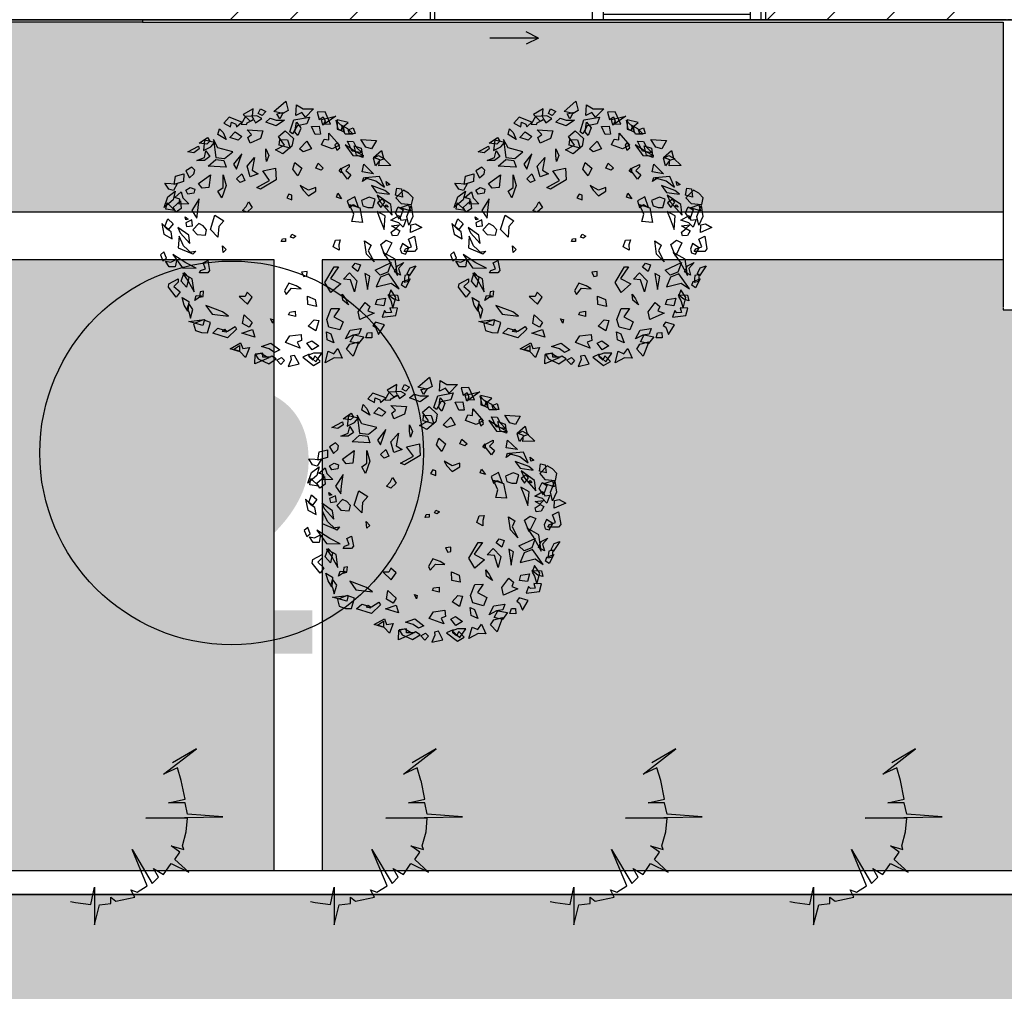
# Model space of a CAD drawing. Header units: millimetres. Extents: x 5357 to 201988, y -16345 to 109895.
# Drawn here: x 61741 to 65848, y 20485 to 24537 of the extents above; entities that cross this region are included whole.
import ezdxf

# ---------------------------------------------------------------- set-up
doc = ezdxf.new("R2010")
doc.units = ezdxf.units.MM
doc.linetypes.add('Grid Line', pattern=[22.225, 12.7, -3.175, 3.175, -3.175])
for name, color, linetype, lineweight in [('A-CLNG-PATT', 13, 'Continuous', 9), ('A-DETL-GENF-5', 254, 'Continuous', 9), ('A-DETL-MEDM', 33, 'Continuous', 18), ('A-DETL-THIN', 151, 'Continuous', 9), ('A-GLAZ', 151, 'Continuous', 9), ('A-WALL', 113, 'Continuous', 9), ('A-WALL-4', 113, 'Continuous', 18), ('A-WALL-PATT-3', 111, 'Continuous', 9), ('G-ANNO-TEXT-1', 7, 'Continuous', 9), ('G-IMPT', 8, 'Continuous', 9), ('L-PLNT', 71, 'Continuous', 9), ('S-COLS-1', 253, 'Continuous', 5), ('S-COLS-5', 52, 'Continuous', 18), ('S-GRID-1', 1, 'Grid Line', 9)]:
    doc.layers.add(name, color=color, linetype=linetype, lineweight=lineweight)
doc.styles.add('Arial_B', font='arialbd_0.ttf', dxfattribs={"width": 0.95, "height": 1100})
pattern_1 = [(37.5, (0, 0), (-17.8824, 546.968), [7.376, -424.107, 7.376, -475.204, -461.289]), (37.5, (0, 0), (-17.8824, 546.968), [-914.063, 7.376, -453.913]), (7.5, (0, 0), (502.3874, 801.1234), [7.376, -225.398, 7.376, -381.526, -149.032]), (7.5, (0, 0), (502.3874, 801.1234), [-621.676, 7.376, -141.656]), (327.5, (-349.16, 0), (884.0133, 1.6066), [7.376, -134.559, 7.376, -503.591, -667.095]), (327.5, (-349.16, 0), (884.0133, 1.6066), [-652.902, 7.376, -659.719]), (317.5, (-349.16, 0), (853.35, 249.146), [7.376, -63.591, 7.376, -327.591, -383.225]), (317.5, (-349.16, 0), (853.35, 249.146), [-405.935, 7.376, -375.849])]

# ---------------------------------------------------------------- blocks, each defined once
blk = doc.blocks.new('1_FAMILY RVT - W01-WxH 1400x1400xmm-V1-TKCS_MB SÂN ĐƯỜNG NỘI BỘ')
at = {"layer": 'A-GLAZ'}
for p, q in [((248.4, 172.4), (299.2, 197.8)), ((248.4, 172.4), (299.2, 147)), ((248.4, 172.4), (451.6, 172.4)), ((700, 96.2), (-700, 96.2)), ((-700, 96.2), (-636.5, 96.2)), ((-700, 95.8), (-700, -103.8)), ((-681, 95.8), (-681, 7.3)), ((-636.5, 96.2), (-22.2, 96.2)), ((-636.5, 95.8), (-636.5, 51.7)), ((-22.2, 96.2), (22.2, 96.2)), ((-22.2, 7.3), (-22.2, 95.8)), ((22.2, 96.2), (680.9, 96.2)), ((22.2, 95.8), (22.2, 7.3)), ((680.9, 96.2), (700, 96.2)), ((680.9, 95.8), (680.9, 7.3)), ((700, -103.8), (700, 95.8)), ((-636.5, 51.7), (-681, 51.7)), ((-636.5, 74), (-22.2, 74)), ((22.2, 51.7), (-22.2, 51.7)), ((636.5, 51.7), (636.5, 7.3)), ((680.9, 51.7), (636.5, 51.7)), ((-700, 7.3), (-681, 7.3)), ((-681, 7.3), (-22.2, 7.3)), ((-22.2, 7.3), (22.2, 7.3)), ((22.2, 29.5), (636.5, 29.5)), ((22.2, 7.3), (636.5, 7.3)), ((636.5, 7.3), (700, 7.3)), ((-700, -103.8), (700, -103.8))]:
    blk.add_line(p, q, dxfattribs=at)
blk = doc.blocks.new('CAY MAI VAN PHUC - CAY DUC SOC_dwg-2256080-TKCS_MB SÂN ĐƯỜNG NỘI BỘ')
at = {"layer": 'G-IMPT', "flags": 128}
for points in [[(458.4, 173.8), (438.5, 240.3), (365.3, 207.1), (538.2, 340), (411.9, 266.9)], [(-126.1, -465.5), (-100.2, -470.7), (-19.9, -481.4), (-0.5, -390.9), (-0.5, -590.3), (26.2, -484), (86, -477.3), (86, -444.1), (112.6, -464), (212.4, -444.1), (192.4, -404.2), (225.7, -417.5), (278.9, -384.3), (199.1, -191.6), (305.5, -371), (338.7, -337.8), (312.1, -291.3), (365.3, -324.5), (405.2, -264.7), (498.3, -311.2), (425.2, -244.8), (451.8, -204.9), (405.2, -171.7), (471.7, -191.6), (465.1, -171.7), (485, -98.6), (491.7, -25.5), (272.2, -25.5), (677.9, -18.8), (491.7, -5.6), (478.4, 54.2), (391.9, 54.2), (478.4, 74.2), (458.8, 172.2)]]:
    blk.add_lwpolyline(points, dxfattribs=at)
blk = doc.blocks.new('CAY MAI VAN PHUC - CAY BONG TRANG-2256081-TKCS_MB SÂN ĐƯỜNG NỘI BỘ')
at = {"xscale": 0.7894736842105263, "yscale": 0.7894736842105263, "zscale": 0.7894736842105263}
blk.add_blockref('CAY MAI VAN PHUC - CAY DUC SOC_dwg-2256080-TKCS_MB SÂN ĐƯỜNG NỘI BỘ', (0, 0), dxfattribs=at)
blk = doc.blocks.new('CAY BACH TRINH - CAY BACH TRINH_dwg-2249800-TKCS_MB SÂN ĐƯỜNG NỘI BỘ')
at = {"layer": 'G-IMPT', "flags": 128}
for points in [[(-357, 1653), (-250, 1541), (-201, 1603), (-123, 1566), (-133, 1703), (-220, 1653)], [(7, 1749), (-25, 1628), (43, 1591), (160, 1616)], [(-477, 1437), (-459, 1512), (-646, 1555)], [(-578, 1452), (-505, 1613), (-404, 1608), (-431, 1511), (-482, 1548), (-505, 1489), (-486, 1456)], [(-83, 1327), (-48, 1351), (-99, 1506), (-301, 1542), (-270, 1454), (-140, 1428)], [(121, 1587), (40, 1602), (86, 1521)], [(335, 1653), (267, 1616), (316, 1566), (365, 1591)], [(533, 1553), (590, 1452), (520, 1446), (509, 1467), (423, 1512), (399, 1468), (319, 1525), (383, 1562)], [(423, 1516), (443, 1553), (433, 1653), (560, 1578), (472, 1491)], [(579, 1478), (745, 1541), (813, 1466), (725, 1416), (716, 1478), (657, 1453), (647, 1416)], [(-870, 1320), (-769, 1323), (-719, 1438), (-798, 1395)], [(-715, 1368), (-728, 1408), (-805, 1472), (-663, 1508), (-663, 1385)], [(-648, 1504), (-672, 1392), (-758, 1347), (-746, 1419), (-706, 1444)], [(-428, 1425), (-446, 1319), (-376, 1318), (-327, 1420)], [(-133, 1478), (-191, 1403), (-152, 1303), (-113, 1353)], [(23, 1503), (131, 1428), (267, 1478), (209, 1528), (131, 1503)], [(-874, 1403), (-896, 1328), (-826, 1327), (-809, 1379)], [(-556, 1333), (-692, 1179), (-600, 1129), (-460, 1181), (-492, 1255), (-553, 1247)], [(14, 1366), (-94, 1266), (-74, 1166), (43, 1066), (140, 1116), (23, 1178), (101, 1291)], [(511, 1378), (306, 1366), (335, 1266), (472, 1203), (501, 1278), (452, 1316)], [(667, 1353), (579, 1291), (628, 1241), (735, 1278)], [(871, 1391), (823, 1341), (784, 1253), (891, 1316)], [(-1174, 1238), (-1112, 1130), (-1037, 1152), (-972, 1252)], [(-766, 1181), (-866, 1042), (-1009, 1038), (-900, 1094)], [(-996, 1019), (-915, 1047), (-883, 1171), (-978, 1137)], [(-989, 1076), (-860, 1099), (-799, 1231), (-876, 1225), (-913, 1152)], [(-697, 1145), (-671, 1210), (-634, 1180), (-660, 1114)], [(-269, 1228), (-328, 1128), (-220, 1091), (-172, 1128)], [(-50, 1140), (92, 1178), (86, 1252), (-14, 1249)], [(696, 1091), (891, 1141), (949, 1253), (920, 1016), (803, 1003)], [(1064, 1244), (1080, 1108), (985, 1158), (937, 1212)], [(1027, 1278), (998, 1228), (1037, 1191), (1135, 1203)], [(1144, 1166), (1135, 1128), (1203, 1078), (1281, 1091)], [(-1364, 914), (-1208, 910), (-1218, 988), (-1136, 1017), (-1240, 1107), (-1267, 1010)], [(-1164, 910), (-1135, 1007), (-1204, 1044), (-1282, 1000), (-1216, 980)], [(267, 1128), (228, 1041), (257, 966), (267, 1041)], [(647, 866), (579, 1066), (686, 928)], [(1047, 1103), (998, 1028), (1066, 978), (1164, 978), (1066, 1016)], [(-1010, 928), (-1137, 803), (-990, 828)], [(-840, 791), (-799, 735), (-718, 839), (-724, 876), (-821, 927), (-821, 894), (-775, 847)], [(-415, 941), (-483, 878), (-454, 853), (-386, 878)], [(-113, 953), (-201, 878), (-152, 778), (-84, 866)], [(413, 1016), (443, 853), (365, 803), (472, 766), (511, 903)], [(813, 978), (784, 891), (1018, 903), (920, 991)], [(-717, 878), (-717, 816), (-688, 841)], [(140, 878), (131, 728), (335, 603), (384, 628), (218, 716), (306, 841)], [(579, 803), (540, 716), (599, 691), (647, 741)], [(823, 791), (784, 653), (842, 491), (891, 578), (823, 628)], [(988, 791), (1008, 628), (1096, 616), (1144, 678)], [(1261, 753), (1203, 803), (1193, 853), (1232, 891), (1310, 841)], [(1339, 702), (1463, 665), (1444, 774), (1337, 802)], [(-1302, 703), (-1351, 666), (-1312, 653)], [(-1109, 650), (-1174, 560), (-1345, 537), (-1285, 585)], [(-1279, 631), (-1217, 768), (-1027, 752), (-1169, 714)], [(-993, 702), (-1009, 756), (-1064, 751)], [(-220, 591), (-289, 516), (-386, 578), (-386, 628), (-289, 591), (-181, 653)], [(1422, 673), (1471, 586), (1531, 604), (1583, 684)], [(-1595, 553), (-1527, 591), (-1429, 491), (-1497, 416), (-1634, 403), (-1653, 491)], [(-1424, 524), (-1440, 618), (-1501, 607), (-1513, 501)], [(-1380, 266), (-1361, 403), (-1185, 528), (-1224, 441)], [(-721, 477), (-654, 499), (-671, 550)], [(-74, 528), (-35, 541), (-6, 491), (-74, 466)], [(1310, 591), (1252, 628), (1193, 603), (1203, 553), (1281, 541)], [(1270, 413), (1394, 410), (1386, 473), (1452, 496), (1368, 568), (1347, 490)], [(1447, 578), (1476, 466), (1593, 366), (1544, 503)], [(-1597, 135), (-1570, 248), (-1626, 391), (-1648, 247)], [(-1619, 320), (-1482, 361), (-1595, 398)], [(-1328, 370), (-1279, 378), (-1302, 402)], [(-1283, 435), (-1251, 475), (-1188, 428), (-1232, 366)], [(-1065, 367), (-1127, 366), (-1158, 473), (-1082, 500), (-981, 458), (-1000, 389)], [(-855, 181), (-881, 279), (-825, 405), (-958, 362), (-994, 169)], [(-942, 366), (-893, 503), (-795, 453), (-825, 366), (-873, 403)], [(491, 441), (443, 366), (511, 303), (569, 328), (521, 378)], [(1135, 478), (1232, 328), (1164, 228), (1154, 328)], [(1378, 453), (1369, 353), (1437, 303), (1476, 366)], [(1553, 425), (1451, 325), (1568, 345)], [(-1363, 198), (-1471, 259), (-1494, 200), (-1562, 210), (-1523, 107), (-1467, 166)], [(-1478, 213), (-1422, 297), (-1459, 373), (-1523, 336)], [(-1274, 77), (-1290, 255), (-1183, 312), (-1221, 219)], [(813, 191), (881, 116), (891, -22), (988, 78), (930, 266)], [(-1619, 40), (-1622, 139), (-1683, 152), (-1767, 105)], [(-1478, 141), (-1429, 91), (-1371, 128)], [(1085, 125), (1140, 155), (1218, 75), (1163, 15), (1054, 5), (1038, 75)], [(1310, 166), (1300, 116), (1222, 128), (1232, 203)], [(1319, 245), (1280, 215), (1311, 205)], [(1476, 153), (1534, 78), (1583, 116), (1544, 216)], [(1624, 156), (1594, 16), (1487, -41), (1502, 50), (1551, 81)], [(-1482, 60), (-1448, -1), (-1384, -6), (-1369, 43), (-1433, 90)], [(-74, 16), (-123, -9), (-94, -34), (-55, -22)], [(1256, -105), (1272, 5), (1412, 105), (1381, 35)], [(-1595, -47), (-1673, -9), (-1702, -172), (-1673, -209), (-1536, -209), (-1556, -172), (-1634, -147)], [(-1515, -106), (-1486, -178), (-1501, -227), (-1553, -242), (-1599, -161)], [(-1291, -267), (-1232, -115), (-1304, -62), (-1376, -95)], [(-1145, -345), (-1046, -242), (-1021, -71), (-1105, -125), (-1069, -201)], [(-688, -191), (-610, -147), (-641, -60), (-704, -55), (-685, -122)], [(11, -79), (65, -80), (51, -44), (11, -37)], [(1398, -9), (1408, -159), (1232, -234), (1339, -134)], [(-1449, -521), (-1419, -309), (-1263, -222), (-1351, -346)], [(832, -134), (784, -184), (823, -222)], [(1477, -247), (1352, -421), (1173, -426), (1309, -356)], [(1179, -205), (1218, -245), (1264, -215)], [(1563, -293), (1595, -211), (1641, -250), (1609, -331)], [(-1489, -516), (-1411, -473), (-1448, -396), (-1534, -351), (-1465, -430)], [(-1224, -515), (-1157, -451), (-1369, -353), (-1324, -476)], [(-935, -470), (-860, -411), (-900, -361), (-966, -383)], [(1085, -355), (1023, -325), (999, -455), (1023, -485), (1132, -485), (1116, -455), (1054, -435)], [(1427, -309), (1447, -409), (1525, -409), (1573, -334), (1505, -346)], [(-1604, -526), (-1578, -497), (-1615, -421), (-1690, -396)], [(-1546, -521), (-1536, -609), (-1595, -596), (-1604, -509)], [(-1173, -669), (-1368, -622), (-1473, -694), (-1336, -498), (-1227, -542)], [(-1024, -493), (-1058, -702), (-1088, -530)], [(-888, -735), (-838, -578), (-745, -570), (-823, -487), (-921, -590)], [(-582, -741), (-504, -613), (-626, -407), (-681, -406), (-575, -561), (-711, -631)], [(-229, -532), (-269, -525), (-272, -467), (-200, -477)], [(1202, -735), (1225, -565), (1350, -495), (1280, -595)], [(1330, -484), (1271, -546), (1300, -671), (1369, -596)], [(-1553, -680), (-1504, -649), (-1521, -598), (-1613, -563)], [(-129, -656), (-34, -622), (23, -722), (0, -767), (-69, -688), (-193, -693)], [(1384, -736), (1435, -805), (1537, -675), (1529, -628), (1408, -565), (1408, -607), (1465, -665)], [(-1390, -946), (-1429, -809), (-1361, -709), (-1332, -796), (-1361, -846)], [(-811, -903), (-736, -844), (-727, -764), (-770, -826)], [(614, -795), (506, -893), (444, -803), (510, -740), (536, -796)], [(1124, -735), (1132, -805), (1085, -795), (1077, -725)], [(-1468, -852), (-1402, -831), (-1326, -772), (-1450, -777)], [(-1270, -915), (-1163, -901), (-1183, -834), (-1295, -817)], [(-1144, -1010), (-957, -1095), (-936, -993), (-1027, -873), (-1088, -926), (-1063, -982)], [(-393, -926), (-281, -901), (-277, -790), (-378, -835)], [(1193, -846), (1173, -780), (1104, -785)], [(1249, -1075), (1218, -965), (1272, -885), (1295, -955), (1272, -995)], [(1359, -809), (1271, -859), (1281, -984), (1330, -909)], [(-1251, -1066), (-1426, -1044), (-1452, -946), (-1351, -943), (-1371, -1002), (-1308, -1008), (-1282, -979)], [(-698, -1231), (-557, -1193), (-527, -1096), (-584, -953), (-693, -951), (-619, -1061), (-741, -1124)], [(-120, -1056), (-31, -1033), (-45, -997), (-117, -988)], [(1048, -911), (967, -1024), (753, -1052), (829, -993)], [(-1130, -1172), (-1165, -1196), (-1203, -1289), (-1280, -1164), (-1162, -1128)], [(-384, -1242), (-286, -1181), (-363, -1098), (-424, -1108)], [(176, -1143), (205, -1087), (168, -1096)], [(550, -1034), (443, -1134), (482, -1196), (569, -1146)], [(1103, -1266), (1025, -1267), (986, -1133), (1081, -1099), (1208, -1151), (1184, -1238)], [(1066, -1096), (1086, -1171), (1271, -1121)], [(-1117, -1335), (-1039, -1334), (-1059, -1267), (-1114, -1266)], [(-771, -1348), (-831, -1232), (-975, -1212), (-947, -1284), (-866, -1298)], [(-622, -1399), (-535, -1360), (-523, -1254), (-580, -1280)], [(411, -1324), (581, -1272), (441, -1226)], [(667, -1184), (647, -1221), (764, -1334), (959, -1271), (891, -1209), (764, -1246)], [(775, -1261), (835, -1251), (807, -1222)], [(-883, -1296), (-1010, -1321), (-942, -1409), (-834, -1384)], [(-872, -1573), (-787, -1482), (-829, -1416), (-944, -1384)], [(-336, -1491), (-270, -1405), (-332, -1372), (-423, -1439)], [(-180, -1469), (12, -1396), (-45, -1309), (-194, -1290), (-200, -1370), (-142, -1392)], [(323, -1445), (199, -1404), (83, -1492), (153, -1523), (221, -1476)], [(731, -1476), (595, -1400), (567, -1474), (481, -1461), (531, -1590), (600, -1516)], [(-505, -1659), (-547, -1509), (-620, -1542), (-671, -1472), (-727, -1598), (-626, -1595)], [(-386, -1646), (-464, -1534), (-357, -1534), (-289, -1559)], [(228, -1671), (131, -1609), (189, -1571), (209, -1584), (306, -1584), (306, -1534), (404, -1546), (365, -1609)], [(411, -1674), (406, -1550), (330, -1534), (226, -1592)], [(608, -1509), (686, -1484), (608, -1434)], [(-215, -1584), (-355, -1693), (-443, -1641), (-373, -1567), (-346, -1624), (-297, -1583), (-299, -1545)], [(-55, -1574), (-63, -1616), (-24, -1708), (-167, -1674), (-109, -1565)], [(69, -1680), (123, -1624), (62, -1590), (23, -1629)]]:
    blk.add_lwpolyline(points, close=True, dxfattribs=at)
blk = doc.blocks.new('CAY BACH TRINH - CAY BACH TRINH-2271498-TKCS_MB SÂN ĐƯỜNG NỘI BỘ')
at = {"extrusion": (0, 0, -1), "xscale": 0.3200000000000001, "yscale": 0.3200000000000001, "zscale": -0.3200000000000001, "rotation": 180}
blk.add_blockref('CAY BACH TRINH - CAY BACH TRINH_dwg-2249800-TKCS_MB SÂN ĐƯỜNG NỘI BỘ', (0, 0), dxfattribs=at)
blk = doc.blocks.new('CAY BACH TRINH - CAY BACH TRINH_dwg-V924-TKCS_MB SÂN ĐƯỜNG NỘI BỘ')
at = {"layer": 'G-IMPT'}
for p, q in [((423, 1516), (443, 1553)), ((-133, 1478), (-191, 1403))]:
    blk.add_line(p, q, dxfattribs=at)
at = {"layer": 'G-IMPT', "flags": 128}
for points in [[(-357, 1653), (-250, 1541), (-201, 1603), (-123, 1566), (-133, 1703), (-220, 1653)], [(7, 1749), (-25, 1628), (43, 1591), (160, 1616)], [(-477, 1437), (-459, 1512), (-646, 1555)], [(-578, 1452), (-505, 1613), (-404, 1608), (-431, 1511), (-482, 1548), (-505, 1489), (-486, 1456)], [(-83, 1327), (-48, 1351), (-99, 1506), (-301, 1542), (-270, 1454), (-140, 1428)], [(121, 1587), (40, 1602), (86, 1521)], [(335, 1653), (267, 1616), (316, 1566), (365, 1591)], [(579, 1478), (745, 1541), (813, 1466), (725, 1416), (716, 1478), (657, 1453), (647, 1416)], [(-870, 1320), (-769, 1323), (-719, 1438), (-798, 1395)], [(-715, 1368), (-728, 1408), (-805, 1472), (-663, 1508), (-663, 1385)], [(-648, 1504), (-672, 1392), (-758, 1347), (-746, 1419), (-706, 1444)], [(-428, 1425), (-446, 1319), (-376, 1318), (-327, 1420)], [(23, 1503), (131, 1428), (267, 1478), (209, 1528), (131, 1503)], [(-874, 1403), (-896, 1328), (-826, 1327), (-809, 1379)], [(-556, 1333), (-692, 1179), (-600, 1129), (-460, 1181), (-492, 1255), (-553, 1247)], [(14, 1366), (-94, 1266), (-74, 1166), (43, 1066), (140, 1116), (23, 1178), (101, 1291)], [(511, 1378), (306, 1366), (335, 1266), (472, 1203), (501, 1278), (452, 1316)], [(667, 1353), (579, 1291), (628, 1241), (735, 1278)], [(871, 1391), (823, 1341), (784, 1253), (891, 1316)], [(-1174, 1238), (-1112, 1130), (-1037, 1152), (-972, 1252)], [(-766, 1181), (-866, 1042), (-1009, 1038), (-900, 1094)], [(-996, 1019), (-915, 1047), (-883, 1171), (-978, 1137)], [(-697, 1145), (-671, 1210), (-634, 1180), (-660, 1114)], [(-269, 1228), (-328, 1128), (-220, 1091), (-172, 1128)], [(-50, 1140), (92, 1178), (86, 1252), (-14, 1249)], [(696, 1091), (891, 1141), (949, 1253), (920, 1016), (803, 1003)], [(1064, 1244), (1080, 1108), (985, 1158), (937, 1212)], [(1027, 1278), (998, 1228), (1037, 1191), (1135, 1203)], [(1144, 1166), (1135, 1128), (1203, 1078), (1281, 1091)], [(-1364, 914), (-1208, 910), (-1218, 988), (-1136, 1017), (-1240, 1107), (-1267, 1010)], [(-1164, 910), (-1135, 1007), (-1204, 1044), (-1282, 1000), (-1216, 980)], [(267, 1128), (228, 1041), (257, 966), (267, 1041)], [(647, 866), (579, 1066), (686, 928)], [(1047, 1103), (998, 1028), (1066, 978), (1164, 978), (1066, 1016)], [(-1010, 928), (-1137, 803), (-990, 828)], [(-840, 791), (-799, 735), (-718, 839), (-724, 876), (-821, 927), (-821, 894), (-775, 847)], [(-415, 941), (-483, 878), (-454, 853), (-386, 878)], [(-113, 953), (-201, 878), (-152, 778), (-84, 866)], [(413, 1016), (443, 853), (365, 803), (472, 766), (511, 903)], [(813, 978), (784, 891), (1018, 903), (920, 991)], [(-717, 878), (-717, 816), (-688, 841)], [(140, 878), (131, 728), (335, 603), (384, 628), (218, 716), (306, 841)], [(579, 803), (540, 716), (599, 691), (647, 741)], [(823, 791), (784, 653), (842, 491), (891, 578), (823, 628)], [(988, 791), (1008, 628), (1096, 616), (1144, 678)], [(1261, 753), (1203, 803), (1193, 853), (1232, 891), (1310, 841)], [(1339, 702), (1463, 665), (1444, 774), (1337, 802)], [(-1302, 703), (-1351, 666), (-1312, 653)], [(-1109, 650), (-1174, 560), (-1345, 537), (-1285, 585)], [(-1279, 631), (-1217, 768), (-1027, 752), (-1169, 714)], [(-993, 702), (-1009, 756), (-1064, 751)], [(-220, 591), (-289, 516), (-386, 578), (-386, 628), (-289, 591), (-181, 653)], [(1422, 673), (1471, 586), (1531, 604), (1583, 684)], [(-1595, 553), (-1527, 591), (-1429, 491), (-1497, 416), (-1634, 403), (-1653, 491)], [(-1424, 524), (-1440, 618), (-1501, 607), (-1513, 501)], [(-1380, 266), (-1361, 403), (-1185, 528), (-1224, 441)], [(-721, 477), (-654, 499), (-671, 550)], [(-74, 528), (-35, 541), (-6, 491), (-74, 466)], [(1310, 591), (1252, 628), (1193, 603), (1203, 553), (1281, 541)], [(1270, 413), (1394, 410), (1386, 473), (1452, 496), (1368, 568), (1347, 490)], [(1447, 578), (1476, 466), (1593, 366), (1544, 503)], [(-1597, 135), (-1570, 248), (-1626, 391), (-1648, 247)], [(-1619, 320), (-1482, 361), (-1595, 398)], [(-1328, 370), (-1279, 378), (-1302, 402)], [(-1283, 435), (-1251, 475), (-1188, 428), (-1232, 366)], [(-1065, 367), (-1127, 366), (-1158, 473), (-1082, 500), (-981, 458), (-1000, 389)], [(-855, 181), (-881, 279), (-825, 405), (-958, 362), (-994, 169)], [(-942, 366), (-893, 503), (-795, 453), (-825, 366), (-873, 403)], [(491, 441), (443, 366), (511, 303), (569, 328), (521, 378)], [(1135, 478), (1232, 328), (1164, 228), (1154, 328)], [(1378, 453), (1369, 353), (1437, 303), (1476, 366)], [(1553, 425), (1451, 325), (1568, 345)], [(-1363, 198), (-1471, 259), (-1494, 200), (-1562, 210), (-1523, 107), (-1467, 166)], [(-1478, 213), (-1422, 297), (-1459, 373), (-1523, 336)], [(-1274, 77), (-1290, 255), (-1183, 312), (-1221, 219)], [(813, 191), (881, 116), (891, -22), (988, 78), (930, 266)], [(-1619, 40), (-1622, 139), (-1683, 152), (-1767, 105)], [(-1478, 141), (-1429, 91), (-1371, 128)], [(1085, 125), (1140, 155), (1218, 75), (1163, 15), (1054, 5), (1038, 75)], [(1310, 166), (1300, 116), (1222, 128), (1232, 203)], [(1319, 245), (1280, 215), (1311, 205)], [(1476, 153), (1534, 78), (1583, 116), (1544, 216)], [(1624, 156), (1594, 16), (1487, -41), (1502, 50), (1551, 81)], [(-1482, 60), (-1448, -1), (-1384, -6), (-1369, 43), (-1433, 90)], [(-74, 16), (-123, -9), (-94, -34), (-55, -22)], [(1256, -105), (1272, 5), (1412, 105), (1381, 35)], [(-1595, -47), (-1673, -9), (-1702, -172), (-1673, -209), (-1536, -209), (-1556, -172), (-1634, -147)], [(-1515, -106), (-1486, -178), (-1501, -227), (-1553, -242), (-1599, -161)], [(-1291, -267), (-1232, -115), (-1304, -62), (-1376, -95)], [(-1145, -345), (-1046, -242), (-1021, -71), (-1105, -125), (-1069, -201)], [(-688, -191), (-610, -147), (-641, -60), (-704, -55), (-685, -122)], [(11, -79), (65, -80), (51, -44), (11, -37)], [(1398, -9), (1408, -159), (1232, -234), (1339, -134)], [(-1449, -521), (-1419, -309), (-1263, -222), (-1351, -346)], [(832, -134), (784, -184), (823, -222)], [(1477, -247), (1352, -421), (1173, -426), (1309, -356)], [(1179, -205), (1218, -245), (1264, -215)], [(1563, -293), (1595, -211), (1641, -250), (1609, -331)], [(-1489, -516), (-1411, -473), (-1448, -396), (-1534, -351), (-1465, -430)], [(-1224, -515), (-1157, -451), (-1369, -353), (-1324, -476)], [(-935, -470), (-860, -411), (-900, -361), (-966, -383)], [(1085, -355), (1023, -325), (999, -455), (1023, -485), (1132, -485), (1116, -455), (1054, -435)], [(1427, -309), (1447, -409), (1525, -409), (1573, -334), (1505, -346)], [(-1604, -526), (-1578, -497), (-1615, -421), (-1690, -396)], [(-1546, -521), (-1536, -609), (-1595, -596), (-1604, -509)], [(-1173, -669), (-1368, -622), (-1473, -694), (-1336, -498), (-1227, -542)], [(-1024, -493), (-1058, -702), (-1088, -530)], [(-888, -735), (-838, -578), (-745, -570), (-823, -487), (-921, -590)], [(-582, -741), (-504, -613), (-626, -407), (-681, -406), (-575, -561), (-711, -631)], [(-229, -532), (-269, -525), (-272, -467), (-200, -477)], [(1202, -735), (1225, -565), (1350, -495), (1280, -595)], [(1330, -484), (1271, -546), (1300, -671), (1369, -596)], [(-1553, -680), (-1504, -649), (-1521, -598), (-1613, -563)], [(-129, -656), (-34, -622), (23, -722), (0, -767), (-69, -688), (-193, -693)], [(1384, -736), (1435, -805), (1537, -675), (1529, -628), (1408, -565), (1408, -607), (1465, -665)], [(-1390, -946), (-1429, -809), (-1361, -709), (-1332, -796), (-1361, -846)], [(-811, -903), (-736, -844), (-727, -764), (-770, -826)], [(614, -795), (506, -893), (444, -803), (510, -740), (536, -796)], [(1124, -735), (1132, -805), (1085, -795), (1077, -725)], [(-1468, -852), (-1402, -831), (-1326, -772), (-1450, -777)], [(-1270, -915), (-1163, -901), (-1183, -834), (-1295, -817)], [(-1144, -1010), (-957, -1095), (-936, -993), (-1027, -873), (-1088, -926), (-1063, -982)], [(-393, -926), (-281, -901), (-277, -790), (-378, -835)], [(1193, -846), (1173, -780), (1104, -785)], [(1249, -1075), (1218, -965), (1272, -885), (1295, -955), (1272, -995)], [(1359, -809), (1271, -859), (1281, -984), (1330, -909)], [(-1251, -1066), (-1426, -1044), (-1452, -946), (-1351, -943), (-1371, -1002), (-1308, -1008), (-1282, -979)], [(-698, -1231), (-557, -1193), (-527, -1096), (-584, -953), (-693, -951), (-619, -1061), (-741, -1124)], [(-120, -1056), (-31, -1033), (-45, -997), (-117, -988)], [(1048, -911), (967, -1024), (753, -1052), (829, -993)], [(-1130, -1172), (-1165, -1196), (-1203, -1289), (-1280, -1164), (-1162, -1128)], [(-384, -1242), (-286, -1181), (-363, -1098), (-424, -1108)], [(176, -1143), (205, -1087), (168, -1096)], [(550, -1034), (443, -1134), (482, -1196), (569, -1146)], [(1103, -1266), (1025, -1267), (986, -1133), (1081, -1099), (1208, -1151), (1184, -1238)], [(1066, -1096), (1086, -1171), (1271, -1121)], [(-1117, -1335), (-1039, -1334), (-1059, -1267), (-1114, -1266)], [(-771, -1348), (-831, -1232), (-975, -1212), (-947, -1284), (-866, -1298)], [(-622, -1399), (-535, -1360), (-523, -1254), (-580, -1280)], [(411, -1324), (581, -1272), (441, -1226)], [(667, -1184), (647, -1221), (764, -1334), (959, -1271), (891, -1209), (764, -1246)], [(775, -1261), (835, -1251), (807, -1222)], [(-883, -1296), (-1010, -1321), (-942, -1409), (-834, -1384)], [(-872, -1573), (-787, -1482), (-829, -1416), (-944, -1384)], [(-336, -1491), (-270, -1405), (-332, -1372), (-423, -1439)], [(-180, -1469), (12, -1396), (-45, -1309), (-194, -1290), (-200, -1370), (-142, -1392)], [(323, -1445), (199, -1404), (83, -1492), (153, -1523), (221, -1476)], [(731, -1476), (595, -1400), (567, -1474), (481, -1461), (531, -1590), (600, -1516)], [(-505, -1659), (-547, -1509), (-620, -1542), (-671, -1472), (-727, -1598), (-626, -1595)], [(-386, -1646), (-464, -1534), (-357, -1534), (-289, -1559)], [(228, -1671), (131, -1609), (189, -1571), (209, -1584), (306, -1584), (306, -1534), (404, -1546), (365, -1609)], [(411, -1674), (406, -1550), (330, -1534), (226, -1592)], [(608, -1509), (686, -1484), (608, -1434)], [(-55, -1574), (-63, -1616), (-24, -1708), (-167, -1674), (-109, -1565)], [(69, -1680), (123, -1624), (62, -1590), (23, -1629)]]:
    blk.add_lwpolyline(points, close=True, dxfattribs=at)
for points in [[(533, 1553), (590, 1452), (520, 1446), (509, 1467), (423, 1512), (399, 1468), (319, 1525)], [(320, 1525), (383, 1562), (533, 1553)], [(442, 1556), (433, 1653), (560, 1578), (472, 1491), (423, 1516)], [(-188, 1396), (-152, 1303), (-113, 1353), (-133, 1478)], [(-989, 1076), (-860, 1099), (-799, 1231), (-876, 1225)], [(-878, 1221), (-913, 1152), (-989, 1076)], [(-215, -1584), (-355, -1693), (-443, -1641)], [(-440, -1639), (-373, -1567), (-346, -1624), (-297, -1583), (-299, -1545), (-215, -1584)]]:
    blk.add_lwpolyline(points, dxfattribs=at)
blk = doc.blocks.new('CAY BACH TRINH - CAY BACH TRINH-V925-TKCS_MB SÂN ĐƯỜNG NỘI BỘ')
at = {"extrusion": (0, 0, -1), "xscale": 0.3200000000000001, "yscale": 0.3200000000000001, "zscale": -0.3200000000000001, "rotation": 180}
blk.add_blockref('CAY BACH TRINH - CAY BACH TRINH_dwg-V924-TKCS_MB SÂN ĐƯỜNG NỘI BỘ', (0, 0), dxfattribs=at)

msp = doc.modelspace()

# ---------------------------------------------------------------- hatches: boundary and pattern name
at = {"layer": 'A-CLNG-PATT'}
h = msp.add_hatch(dxfattribs=at)
h.set_pattern_fill('FP_4', color=256, style=0, pattern_type=2)
h.set_pattern_definition(pattern_1)
h.paths.add_polyline_path([(48932.9, 20988.2), (50602.6, 20988.2), (50602.6, 23326.9), (49442.6, 23326.9), (49442.6, 24527.4), (45852.6, 24528.6), (45852.2, 24536.9), (44802.6, 24535.3), (44802.6, 24527.4), (44812.6, 24527.4), (44812.6, 20988.2), (47943.4, 20988.2)])
h.paths.add_polyline_path([(49652.6, 23437.4), (49652.6, 23535.3), (49652.6, 23535.3), (49652.6, 23437.4)])
h.paths.add_polyline_path([(49662.6, 23546.9), (50602.6, 23546.9), (50602.6, 23735.3), (52717.6, 23735.3), (52717.6, 24526.9), (52327.6, 24526.9), (52327.6, 24536.9), (49827.6, 24536.9), (49827.6, 24526.9), (49662.6, 24526.9), (49662.6, 23892.3)])
h.paths.add_polyline_path([(59973.9, 23735.3), (60917.6, 23735.3), (60917.6, 24526.9), (60527.6, 24526.9), (60527.6, 24536.9), (58027.6, 24536.9), (58027.6, 24526.9), (57862.6, 24526.9), (57862.6, 23735.3), (59826.8, 23735.3)])
h.paths.add_polyline_path([(68977.6, 23735.3), (68977.6, 23745.3), (68967.6, 23745.3), (68967.6, 24526.9), (68727.6, 24526.9), (68727.6, 24536.9), (66227.6, 24536.9), (66227.6, 24526.9), (66062.6, 24526.9), (66062.6, 23735.3), (68970.9, 23735.3)])
h.paths.add_polyline_path([(57642.6, 23735.3), (57642.6, 24526.9), (52952.6, 24526.9), (52952.6, 23735.3), (57405.9, 23735.3)])
h.paths.add_polyline_path([(63002.6, 23735.3), (65842.6, 23735.3), (65842.1, 24526.9), (61137.6, 24526.9), (61137.6, 23735.3), (62802.6, 23735.3)])
h.paths.add_polyline_path([(54052.2, 24536.9), (54052.5, 24537.4), (54052.2, 24537.4)])
h = msp.add_hatch(dxfattribs=at)
h.set_pattern_fill('FP_4', color=256, style=0, pattern_type=2)
h.set_pattern_definition(pattern_1)
h.paths.add_polyline_path([(73427.6, 20988.2), (77152.6, 20988.2), (77152.6, 21186.1), (73227.6, 21186.1), (73227.6, 20988.2)])
h.paths.add_polyline_path([(71452.6, 20988.2), (73127.6, 20988.2), (73127.6, 21186.1), (69177.6, 21186.1), (69177.6, 20988.2), (71352.6, 20988.2)])
h.paths.add_polyline_path([(63458.1, 20988.2), (68977.6, 20988.2), (68977.6, 23327.4), (65842.6, 23327.4), (65842.6, 23535.3), (63002.6, 23535.3), (63002.6, 20988.2)])
h.paths.add_polyline_path([(62802.6, 20988.2), (62802.6, 23535.3), (61152.6, 23535.3), (61152.6, 23335.3), (61137.6, 23335.3), (61137.6, 23327.4), (57652.6, 23327.4), (57652.6, 23337.4), (57642.6, 23339.9), (57642.6, 23535.3), (56902.6, 23535.3), (56902.6, 20988.2), (61262, 20988.2)])
h.paths.add_polyline_path([(50802.6, 20988.2), (56692.6, 20988.2), (56692.6, 23525.3), (56702.6, 23525.3), (56702.6, 23535.3), (52952.6, 23535.3), (52952.6, 23335.3), (52937.6, 23335.3), (52937.6, 23326.9), (50802.6, 23326.9), (50802.6, 21788.4)])
at = {"layer": 'A-DETL-GENF-5'}
h = msp.add_hatch(color=256, dxfattribs=at)
h.paths.add_polyline_path([(132236, 13236.9), (133801.5, 14802.4), (133801.5, 40386.3), (133808.2, 40474.6), (133827.9, 40561), (133860.2, 40643.9), (133904.8, 40721.5), (133956, 40787.2), (134018.7, 40847.3), (134092.5, 40899.5), (134160.4, 40935.1), (134241.9, 40964.1), (134330, 40981.2), (134432.3, 40986.3), (134801.5, 40986.3), (134801.5, 45986.3), (134601.6, 45986.3), (134601.5, 61486.3), (134401.5, 61486.3), (134313.2, 61493.1), (134226.8, 61512.7), (134143.9, 61545.1), (134066.3, 61589.7), (134000.6, 61640.8), (133944.1, 61698.6), (133893.1, 61768.6), (133852.7, 61845.2), (133823.7, 61926.8), (133806.6, 62014.8), (133801.5, 62086.3), (133801.5, 77711.3), (128195.8, 83316.9), (86052.6, 83316.9), (85953.7, 83323), (85845.1, 83344.4), (85752.8, 83374.4), (85658.2, 83419.1), (85576.4, 83470.6), (85501.2, 83531.3), (85433.6, 83600.5), (85374.7, 83677.1), (85325.2, 83760.2), (85284.4, 83853), (85256.2, 83945.7), (85239.1, 84041.7), (85232.6, 84118.2), (85152.6, 84118.2), (85152.6, 84418.2), (75352.6, 84418.2), (75352.6, 81418.2), (69152.6, 81418.5), (69152.6, 83336.9), (32729.3, 83336.9), (27103.5, 77711.1), (27101.8, 62062.3), (27096.8, 61998.1), (27077.1, 61911.7), (27044.7, 61828.8), (27000.2, 61751.1), (26945.4, 61681.8), (26886.3, 61625.3), (26812.5, 61573.2), (26744.6, 61537.5), (26663, 61508.6), (26575, 61491.5), (26488.1, 61486.3), (26303.5, 61486.3), (26303.5, 45986.3), (26103.5, 45986.3), (26103.5, 40986.3), (26503.5, 40986.3), (26588.9, 40980.2), (26672.5, 40962), (26752.7, 40932.1), (26836.7, 40884.5), (26908, 40828.2), (26964.5, 40769.2), (27016.7, 40695.3), (27049.3, 40635.6), (27082.4, 40540.8), (27097.9, 40464.6), (27103.5, 40364.8), (27103.5, 14802.6), (28669.1, 13236.9), (71452.6, 13236.9), (71452.6, 14388.2), (89452.6, 14388.2), (89452.6, 13236.9), (132227.7, 13236.9)])
h.paths.add_polyline_path([(100252.5, 47586.7), (100252.4, 47586.7), (100250, 47595.4)])
h.paths.add_polyline_path([(100252.5, 47586.7), (100252.5, 47586.7), (100250.1, 47595.4)])
h.paths.add_polyline_path([(44469.2, 17235.3), (32103.5, 17236.9), (31986.8, 17244), (31881, 17262), (31773.2, 17293.1), (31667.9, 17336.9), (31571.4, 17390.3), (31467.1, 17466.6), (31381.6, 17546.4), (31313.9, 17624.5), (31248.3, 17720.2), (31202.4, 17803.3), (31159.6, 17906.7), (31126, 18029.7), (31109.8, 18125), (31103.5, 18236.9), (31104.4, 40399.4), (31112.2, 40483.5), (31131.6, 40565.6), (31162.4, 40644.2), (31205.3, 40719.5), (31261.6, 40790.8), (31320.7, 40847.3), (31394.5, 40899.5), (31458.2, 40933.6), (31537.5, 40962.7), (31620.5, 40980.4), (31703.5, 40986.3), (32303.5, 40988), (32303.5, 61486.3), (31703.5, 61486.3), (31618.1, 61492.4), (31534.5, 61510.6), (31454.3, 61540.6), (31372.8, 61586.3), (31304, 61639.4), (31242.5, 61703.5), (31190.3, 61777.4), (31157.7, 61837.1), (31127.8, 61917.3), (31109.6, 62000.9), (31103.5, 62086.3), (31105.5, 74429.2), (31110.1, 74600.4), (31133.3, 74883.6), (31163.1, 75112.3), (31209.8, 75367.9), (31265.3, 75604.9), (31320.6, 75803.8), (31398.6, 76038.7), (31488.1, 76269.3), (31600.6, 76518.6), (31704.3, 76722.2), (31819.2, 76924.3), (31946.2, 77124.8), (32106, 77349.2), (32238.4, 77518.9), (32398.7, 77704.7), (32592.1, 77905.4), (32745.7, 78051.7), (32967.4, 78240), (33156.7, 78385.3), (33353.1, 78521.6), (33556.2, 78648.7), (33765.7, 78766.2), (33981, 78873.7), (34201.8, 78970.8), (34427.5, 79057.5), (34697, 79144.1), (34892, 79197.9), (35170.6, 79258.2), (35410.6, 79297.8), (35618.1, 79323.2), (35858.2, 79340.9), (36103.5, 79346.9), (60561.6, 79346.6), (60762.3, 79337.6), (60915.9, 79321.3), (61095.3, 79289.5), (61287.1, 79240.5), (61450.5, 79186.8), (61614.1, 79120.5), (61778.1, 79040.4), (61935.9, 78949.1), (62087, 78847), (62225.3, 78739.2), (62349.8, 78628.6), (62476.1, 78500), (62596.4, 78358.8), (62700.9, 78217.6), (62790.1, 78079.6), (62873.3, 77930.7), (62948.9, 77770.6), (63013.5, 77605.7), (63066.8, 77436.8), (63113.3, 77236.8), (63141.5, 77060.8), (63157.5, 76885.4), (63162.6, 76736.9), (63162.6, 75418.2), (75662.6, 75418.2), (75662.6, 69741.9), (63162.6, 69741.9), (63161.2, 56262.3), (63152.6, 56152.5), (63134.5, 56053.3), (63105.2, 55953), (63052.6, 55832.6), (62999.3, 55740.2), (62929.8, 55646.5), (62852.9, 55564.2), (62773.7, 55495.7), (62679.3, 55431.1), (62582.9, 55379.7), (62480.3, 55338.8), (62374.7, 55309.6), (62253.3, 55291.4), (62152.6, 55286.3), (60652.6, 55286.3), (60652.6, 47586.3), (100252.6, 47586.7), (100252.6, 55286.3), (98742.6, 55286.3), (98621.7, 55294.1), (98499.2, 55317.4), (98412.3, 55342.4), (98296.7, 55392), (98210.5, 55439.6), (98119.1, 55504.5), (98021.3, 55595.1), (97952.5, 55674.5), (97891.7, 55761.7), (97840.1, 55856.1), (97798.4, 55956.9), (97763.9, 56086), (97748.9, 56174.4), (97742.6, 56287), (97742.6, 69741.9), (85242.6, 69741.9), (85242.6, 75418.2), (97742.6, 75418.2), (97742.6, 76818.2), (97752.3, 77032.1), (97770.9, 77197.1), (97802.5, 77371.3), (97845.9, 77542.9), (97906.6, 77726.2), (97974.4, 77891.2), (98053.4, 78051.4), (98141.7, 78203.5), (98240, 78349.4), (98348, 78488.3), (98465, 78619.6), (98590.7, 78742.8), (98724.3, 78857.2), (98865.9, 78962.6), (99013.3, 79057.7), (99167.2, 79142.9), (99345.6, 79225.1), (99490.5, 79281.3), (99658.5, 79333.9), (99829.6, 79375), (100033.7, 79407.7), (100179, 79422.3), (100376.3, 79428.2), (124801.6, 79428.2), (125047, 79422.2), (125291.7, 79404.2), (125535.3, 79374.1), (125823.7, 79321.7), (126019, 79277.7), (126278.2, 79204.6), (126523.2, 79121.6), (126734, 79039.2), (126971.7, 78931.9), (127196.1, 78816.6), (127393.6, 78703.3), (127611, 78563.4), (127801.6, 78427.5), (127993.4, 78276.2), (128178.2, 78115.2), (128353.1, 77947), (128519.5, 77770.8), (128676.4, 77587.7), (128821.4, 77401.4), (128967.3, 77192.9), (129098.8, 76983.6), (129226.1, 76755.7), (129330.6, 76545.6), (129430.3, 76317.7), (129518.8, 76084.2), (129595.9, 75845.1), (129661.5, 75599.9), (129710.2, 75376.7), (129747.5, 75161.9), (129779.3, 74894.4), (129795.6, 74673.6), (129801.6, 74336.9), (129799.9, 62062.3), (129793, 61989.2), (129773.5, 61907.1), (129742.7, 61828.5), (129701.2, 61755), (129643.5, 61681.8), (129584.4, 61625.3), (129510.6, 61573.2), (129446.9, 61539.1), (129367.6, 61510), (129284.7, 61492.3), (129201.6, 61486.3), (128601.6, 61486.3), (128601.6, 40986.3), (129201.6, 40986.3), (129287, 40980.2), (129370.7, 40962), (129450.9, 40932.1), (129526, 40891.1), (129602.5, 40831.8), (129662.6, 40769.2), (129714.8, 40695.3), (129747.4, 40635.6), (129777.3, 40555.4), (129795.5, 40471.7), (129801.6, 40364.8), (129801.6, 18236.9), (129795.3, 18125), (129771.7, 17997.6), (129745.5, 17906.7), (129701.6, 17801.3), (129648.4, 17704.9), (129571.9, 17600.5), (129500.8, 17522.8), (129414.1, 17447.3), (129318.3, 17381.7), (129216.5, 17328.1), (129113.4, 17287.7), (129011.5, 17259.9), (128891.6, 17242), (128801.6, 17236.9), (116102.6, 17236.9), (116102.6, 20888.2), (44802.6, 20888.2), (44802.6, 17235.3), (44602.6, 17235.3)])
h.paths.add_polyline_path([(31669.6, 17293), (31669.6, 17293.1), (31669.6, 17303.8)])
h.paths.add_polyline_path([(89702.6, 58586.3), (69202.6, 58586.3), (69202.6, 64335.3), (91702.6, 64335.3), (91702.6, 58586.3), (90087.6, 58586.3)])
h = msp.add_hatch(dxfattribs=at)
h.set_pattern_fill('FP_7', color=256, style=0, pattern_type=2)
h.set_pattern_definition([(0, (0, 0), (1788.16, 447.04), [73.762, -1267.358, 73.762, -1267.358, -7152.64]), (0, (0, 0), (1788.16, 447.04), [-2682.24, 73.762, -2608.478, 73.762, -1267.358, -3129.28]), (0, (0, 0), (1788.16, 447.04), [-6705.6, 73.762, -820.318, 73.762, -2161.438]), (120, (670.56, 223.5), (-1281.228, 1325.072), [73.762, -1267.358, 73.762, -8419.998]), (120, (670.56, 223.5), (-1281.228, 1325.072), [-1414.882, -1267.358, 73.762, -2608.478, -4470.4]), (120, (670.56, 223.5), (-1281.228, 1325.072), [-5364.48, 73.762, -1267.358, 73.762, -3055.518]), (120, (670.56, 223.5), (-1281.228, 1325.072), [-6779.362, -820.318, 73.762, -2161.438]), (240, (894.1, 1117.6), (-506.932, -1772.112), [73.762, -1267.358, 73.762, -8419.998]), (240, (894.1, 1117.6), (-506.932, -1772.112), [-1414.882, -1267.358, 73.762, -2608.478, -4470.4]), (240, (894.1, 1117.6), (-506.932, -1772.112), [-5364.48, 73.762, -1267.358, 73.762, -3055.518]), (240, (894.1, 1117.6), (-506.932, -1772.112), [-6779.362, -820.318, 73.762, -2161.438])])
h.paths.add_polyline_path([(132236, 13236.9), (133801.5, 14802.4), (133801.5, 40386.3), (133808.2, 40474.6), (133827.9, 40561), (133860.2, 40643.9), (133904.8, 40721.5), (133956, 40787.2), (134018.7, 40847.3), (134092.5, 40899.5), (134160.4, 40935.1), (134241.9, 40964.1), (134330, 40981.2), (134432.3, 40986.3), (134801.5, 40986.3), (134801.5, 45986.3), (134601.6, 45986.3), (134601.5, 61486.3), (134401.5, 61486.3), (134313.2, 61493.1), (134226.8, 61512.7), (134143.9, 61545.1), (134066.3, 61589.7), (134000.6, 61640.8), (133944.1, 61698.6), (133893.1, 61768.6), (133852.7, 61845.2), (133823.7, 61926.8), (133806.6, 62014.8), (133801.5, 62086.3), (133801.5, 77711.3), (128195.8, 83316.9), (86052.6, 83316.9), (85953.7, 83323), (85845.1, 83344.4), (85752.8, 83374.4), (85658.2, 83419.1), (85576.4, 83470.6), (85501.2, 83531.3), (85433.6, 83600.5), (85374.7, 83677.1), (85325.2, 83760.2), (85284.4, 83853), (85256.2, 83945.7), (85239.1, 84041.7), (85232.6, 84118.2), (85152.6, 84118.2), (85152.6, 84418.2), (75352.6, 84418.2), (75352.6, 81418.2), (69152.6, 81418.5), (69152.6, 83336.9), (32729.3, 83336.9), (27103.5, 77711.1), (27101.8, 62062.3), (27096.8, 61998.1), (27077.1, 61911.7), (27044.7, 61828.8), (27000.2, 61751.1), (26945.4, 61681.8), (26886.3, 61625.3), (26812.5, 61573.2), (26744.6, 61537.5), (26663, 61508.6), (26575, 61491.5), (26488.1, 61486.3), (26303.5, 61486.3), (26303.5, 45986.3), (26103.5, 45986.3), (26103.5, 40986.3), (26503.5, 40986.3), (26588.9, 40980.2), (26672.5, 40962), (26752.7, 40932.1), (26836.7, 40884.5), (26908, 40828.2), (26964.5, 40769.2), (27016.7, 40695.3), (27049.3, 40635.6), (27082.4, 40540.8), (27097.9, 40464.6), (27103.5, 40364.8), (27103.5, 14802.6), (28669.1, 13236.9), (71452.6, 13236.9), (71452.6, 14388.2), (89452.6, 14388.2), (89452.6, 13236.9), (132227.7, 13236.9)])
h.paths.add_polyline_path([(100252.5, 47586.7), (100252.4, 47586.7), (100250, 47595.4)])
h.paths.add_polyline_path([(100252.5, 47586.7), (100252.5, 47586.7), (100250.1, 47595.4)])
h.paths.add_polyline_path([(44469.2, 17235.3), (32103.5, 17236.9), (31986.8, 17244), (31881, 17262), (31773.2, 17293.1), (31667.9, 17336.9), (31571.4, 17390.3), (31467.1, 17466.6), (31381.6, 17546.4), (31313.9, 17624.5), (31248.3, 17720.2), (31202.4, 17803.3), (31159.6, 17906.7), (31126, 18029.7), (31109.8, 18125), (31103.5, 18236.9), (31104.4, 40399.4), (31112.2, 40483.5), (31131.6, 40565.6), (31162.4, 40644.2), (31205.3, 40719.5), (31261.6, 40790.8), (31320.7, 40847.3), (31394.5, 40899.5), (31458.2, 40933.6), (31537.5, 40962.7), (31620.5, 40980.4), (31703.5, 40986.3), (32303.5, 40988), (32303.5, 61486.3), (31703.5, 61486.3), (31618.1, 61492.4), (31534.5, 61510.6), (31454.3, 61540.6), (31372.8, 61586.3), (31304, 61639.4), (31242.5, 61703.5), (31190.3, 61777.4), (31157.7, 61837.1), (31127.8, 61917.3), (31109.6, 62000.9), (31103.5, 62086.3), (31105.5, 74429.2), (31110.1, 74600.4), (31133.3, 74883.6), (31163.1, 75112.3), (31209.8, 75367.9), (31265.3, 75604.9), (31320.6, 75803.8), (31398.6, 76038.7), (31488.1, 76269.3), (31600.6, 76518.6), (31704.3, 76722.2), (31819.2, 76924.3), (31946.2, 77124.8), (32106, 77349.2), (32238.4, 77518.9), (32398.7, 77704.7), (32592.1, 77905.4), (32745.7, 78051.7), (32967.4, 78240), (33156.7, 78385.3), (33353.1, 78521.6), (33556.2, 78648.7), (33765.7, 78766.2), (33981, 78873.7), (34201.8, 78970.8), (34427.5, 79057.5), (34697, 79144.1), (34892, 79197.9), (35170.6, 79258.2), (35410.6, 79297.8), (35618.1, 79323.2), (35858.2, 79340.9), (36103.5, 79346.9), (60561.6, 79346.6), (60762.3, 79337.6), (60915.9, 79321.3), (61095.3, 79289.5), (61287.1, 79240.5), (61450.5, 79186.8), (61614.1, 79120.5), (61778.1, 79040.4), (61935.9, 78949.1), (62087, 78847), (62225.3, 78739.2), (62349.8, 78628.6), (62476.1, 78500), (62596.4, 78358.8), (62700.9, 78217.6), (62790.1, 78079.6), (62873.3, 77930.7), (62948.9, 77770.6), (63013.5, 77605.7), (63066.8, 77436.8), (63113.3, 77236.8), (63141.5, 77060.8), (63157.5, 76885.4), (63162.6, 76736.9), (63162.6, 75418.2), (75662.6, 75418.2), (75662.6, 69741.9), (63162.6, 69741.9), (63161.2, 56262.3), (63152.6, 56152.5), (63134.5, 56053.3), (63105.2, 55953), (63052.6, 55832.6), (62999.3, 55740.2), (62929.8, 55646.5), (62852.9, 55564.2), (62773.7, 55495.7), (62679.3, 55431.1), (62582.9, 55379.7), (62480.3, 55338.8), (62374.7, 55309.6), (62253.3, 55291.4), (62152.6, 55286.3), (60652.6, 55286.3), (60652.6, 47586.3), (100252.6, 47586.7), (100252.6, 55286.3), (98742.6, 55286.3), (98621.7, 55294.1), (98499.2, 55317.4), (98412.3, 55342.4), (98296.7, 55392), (98210.5, 55439.6), (98119.1, 55504.5), (98021.3, 55595.1), (97952.5, 55674.5), (97891.7, 55761.7), (97840.1, 55856.1), (97798.4, 55956.9), (97763.9, 56086), (97748.9, 56174.4), (97742.6, 56287), (97742.6, 69741.9), (85242.6, 69741.9), (85242.6, 75418.2), (97742.6, 75418.2), (97742.6, 76818.2), (97752.3, 77032.1), (97770.9, 77197.1), (97802.5, 77371.3), (97845.9, 77542.9), (97906.6, 77726.2), (97974.4, 77891.2), (98053.4, 78051.4), (98141.7, 78203.5), (98240, 78349.4), (98348, 78488.3), (98465, 78619.6), (98590.7, 78742.8), (98724.3, 78857.2), (98865.9, 78962.6), (99013.3, 79057.7), (99167.2, 79142.9), (99345.6, 79225.1), (99490.5, 79281.3), (99658.5, 79333.9), (99829.6, 79375), (100033.7, 79407.7), (100179, 79422.3), (100376.3, 79428.2), (124801.6, 79428.2), (125047, 79422.2), (125291.7, 79404.2), (125535.3, 79374.1), (125823.7, 79321.7), (126019, 79277.7), (126278.2, 79204.6), (126523.2, 79121.6), (126734, 79039.2), (126971.7, 78931.9), (127196.1, 78816.6), (127393.6, 78703.3), (127611, 78563.4), (127801.6, 78427.5), (127993.4, 78276.2), (128178.2, 78115.2), (128353.1, 77947), (128519.5, 77770.8), (128676.4, 77587.7), (128821.4, 77401.4), (128967.3, 77192.9), (129098.8, 76983.6), (129226.1, 76755.7), (129330.6, 76545.6), (129430.3, 76317.7), (129518.8, 76084.2), (129595.9, 75845.1), (129661.5, 75599.9), (129710.2, 75376.7), (129747.5, 75161.9), (129779.3, 74894.4), (129795.6, 74673.6), (129801.6, 74336.9), (129799.9, 62062.3), (129793, 61989.2), (129773.5, 61907.1), (129742.7, 61828.5), (129701.2, 61755), (129643.5, 61681.8), (129584.4, 61625.3), (129510.6, 61573.2), (129446.9, 61539.1), (129367.6, 61510), (129284.7, 61492.3), (129201.6, 61486.3), (128601.6, 61486.3), (128601.6, 40986.3), (129201.6, 40986.3), (129287, 40980.2), (129370.7, 40962), (129450.9, 40932.1), (129526, 40891.1), (129602.5, 40831.8), (129662.6, 40769.2), (129714.8, 40695.3), (129747.4, 40635.6), (129777.3, 40555.4), (129795.5, 40471.7), (129801.6, 40364.8), (129801.6, 18236.9), (129795.3, 18125), (129771.7, 17997.6), (129745.5, 17906.7), (129701.6, 17801.3), (129648.4, 17704.9), (129571.9, 17600.5), (129500.8, 17522.8), (129414.1, 17447.3), (129318.3, 17381.7), (129216.5, 17328.1), (129113.4, 17287.7), (129011.5, 17259.9), (128891.6, 17242), (128801.6, 17236.9), (116102.6, 17236.9), (116102.6, 20888.2), (44802.6, 20888.2), (44802.6, 17235.3), (44602.6, 17235.3)])
h.paths.add_polyline_path([(31669.6, 17293), (31669.6, 17293.1), (31669.6, 17303.8)])
h.paths.add_polyline_path([(89702.6, 58586.3), (69202.6, 58586.3), (69202.6, 64335.3), (91702.6, 64335.3), (91702.6, 58586.3), (90087.6, 58586.3)])
at = {"layer": 'A-WALL-PATT-3'}
h = msp.add_hatch(dxfattribs=at)
h.set_pattern_fill('FP_1', color=256, style=0, pattern_type=2)
h.set_pattern_definition([(45, (0, 0), (-124.4508, 124.4508), [])])
h.paths.add_polyline_path([(65302.3, 24536.9), (65852.6, 24537.4), (65852.6, 24736.9), (64852.6, 24736.9), (64852.6, 24536.9)])
h.paths.add_polyline_path([(63452.6, 24536.9), (63452.6, 24736.9), (62452.5, 24736.9), (62452.5, 24536.9), (62652.6, 24536.9)])
at = {"layer": 'S-COLS-1'}
msp.add_hatch(color=256, dxfattribs=at).paths.add_polyline_path([(62452.5, 24536.9), (62452.5, 24537.4), (62352.6, 24536.9)])

# ---------------------------------------------------------------- linework, layer by layer
at = {"layer": 'A-DETL-MEDM'}
msp.add_circle((62624.5, 22730.3), 800, dxfattribs=at)
at = {"layer": 'A-DETL-THIN'}
for p, q in [((65852.6, 24536.9), (61127.6, 24536.9)), ((116102.6, 20888.2), (44802.6, 20888.2)), ((44802.6, 20888.2), (81452.6, 20888.2))]:
    msp.add_line(p, q, dxfattribs=at)
at = {"layer": 'A-WALL'}
for p, q in [((62252.6, 24526.9), (61137.6, 24526.9)), ((61152.6, 24536.9), (62252.5, 24536.9)), ((63452.6, 24536.9), (62452.5, 24536.9)), ((62452.5, 24536.9), (63452.6, 24536.9)), ((65842.6, 24536.9), (64852.6, 24536.9)), ((64852.6, 24536.9), (66052.6, 24536.9)), ((61137.6, 23735.3), (64285.1, 23735.3)), ((64285.6, 23735.3), (65842.6, 23735.3)), ((62802.6, 23535.3), (61152.6, 23535.3)), ((62802.6, 20988.2), (62802.6, 23535.3)), ((65072.9, 23535.3), (63002.6, 23535.3)), ((63002.6, 23535.3), (63002.6, 20988.2)), ((65842.6, 23535.3), (65073.1, 23535.3)), ((44812.6, 20988.2), (73117.6, 20988.2))]:
    msp.add_line(p, q, dxfattribs=at)
at = {"layer": 'A-WALL-4'}
for p, q in [((62452.5, 24536.9), (62252.6, 24536.9)), ((62252.6, 24536.9), (62252.6, 24526.9)), ((62252.6, 24526.9), (65842.6, 24526.9)), ((65842.6, 24526.9), (65842.6, 23339.9)), ((65842.6, 23337.4), (65842.6, 23327.4)), ((65842.6, 23327.4), (66052.6, 23327.4))]:
    msp.add_line(p, q, dxfattribs=at)
at = {"layer": 'S-COLS-5'}
msp.add_line((62252.5, 24536.9), (62452.5, 24536.9), dxfattribs=at)
at = {"layer": 'S-GRID-1'}
msp.add_line((131551.8, 24536.9), (29351.8, 24536.9), dxfattribs=at)

# ---------------------------------------------------------------- block references
at = {"layer": 'A-GLAZ', "rotation": 180}
msp.add_blockref('1_FAMILY RVT - W01-WxH 1400x1400xmm-V1-TKCS_MB SÂN ĐƯỜNG NỘI BỘ', (64152.6, 24633.1), dxfattribs=at)
at = {"layer": 'L-PLNT', "rotation": 180}
for name, p in [('CAY BACH TRINH - CAY BACH TRINH-V925-TKCS_MB SÂN ĐƯỜNG NỘI BỘ', (62852.6, 23636.9)), ('CAY BACH TRINH - CAY BACH TRINH-2271498-TKCS_MB SÂN ĐƯỜNG NỘI BỘ', (64062.6, 23636.9)), ('CAY BACH TRINH - CAY BACH TRINH-2271498-TKCS_MB SÂN ĐƯỜNG NỘI BỘ', (63452.6, 22486.9))]:
    msp.add_blockref(name, p, dxfattribs=at)
at = {"layer": 'L-PLNT'}
for p in [(62052.6, 21227.4), (63052.6, 21227.4), (64052.6, 21227.4), (65052.6, 21227.4)]:
    msp.add_blockref('CAY MAI VAN PHUC - CAY BONG TRANG-2256081-TKCS_MB SÂN ĐƯỜNG NỘI BỘ', p, dxfattribs=at)

# ---------------------------------------------------------------- texts
at = {"layer": 'G-ANNO-TEXT-1', "insert": (62614, 22443.3), "char_height": 1100, "width": 1534.06, "attachment_point": 5, "line_spacing_factor": 0.936439, "style": 'Arial_B'}
msp.add_mtext('\\pt2508,5016,7524,10032,12540,15048,17556,20064,22572,25080,27588,30096,32604,35112,37620,40128,42636,45144,47652,50160,52668,55176,57684,60192,62700,65208,67716,70224,72732,75240,77748,80256;2', dxfattribs=at)

doc.saveas('drawing.dxf')
